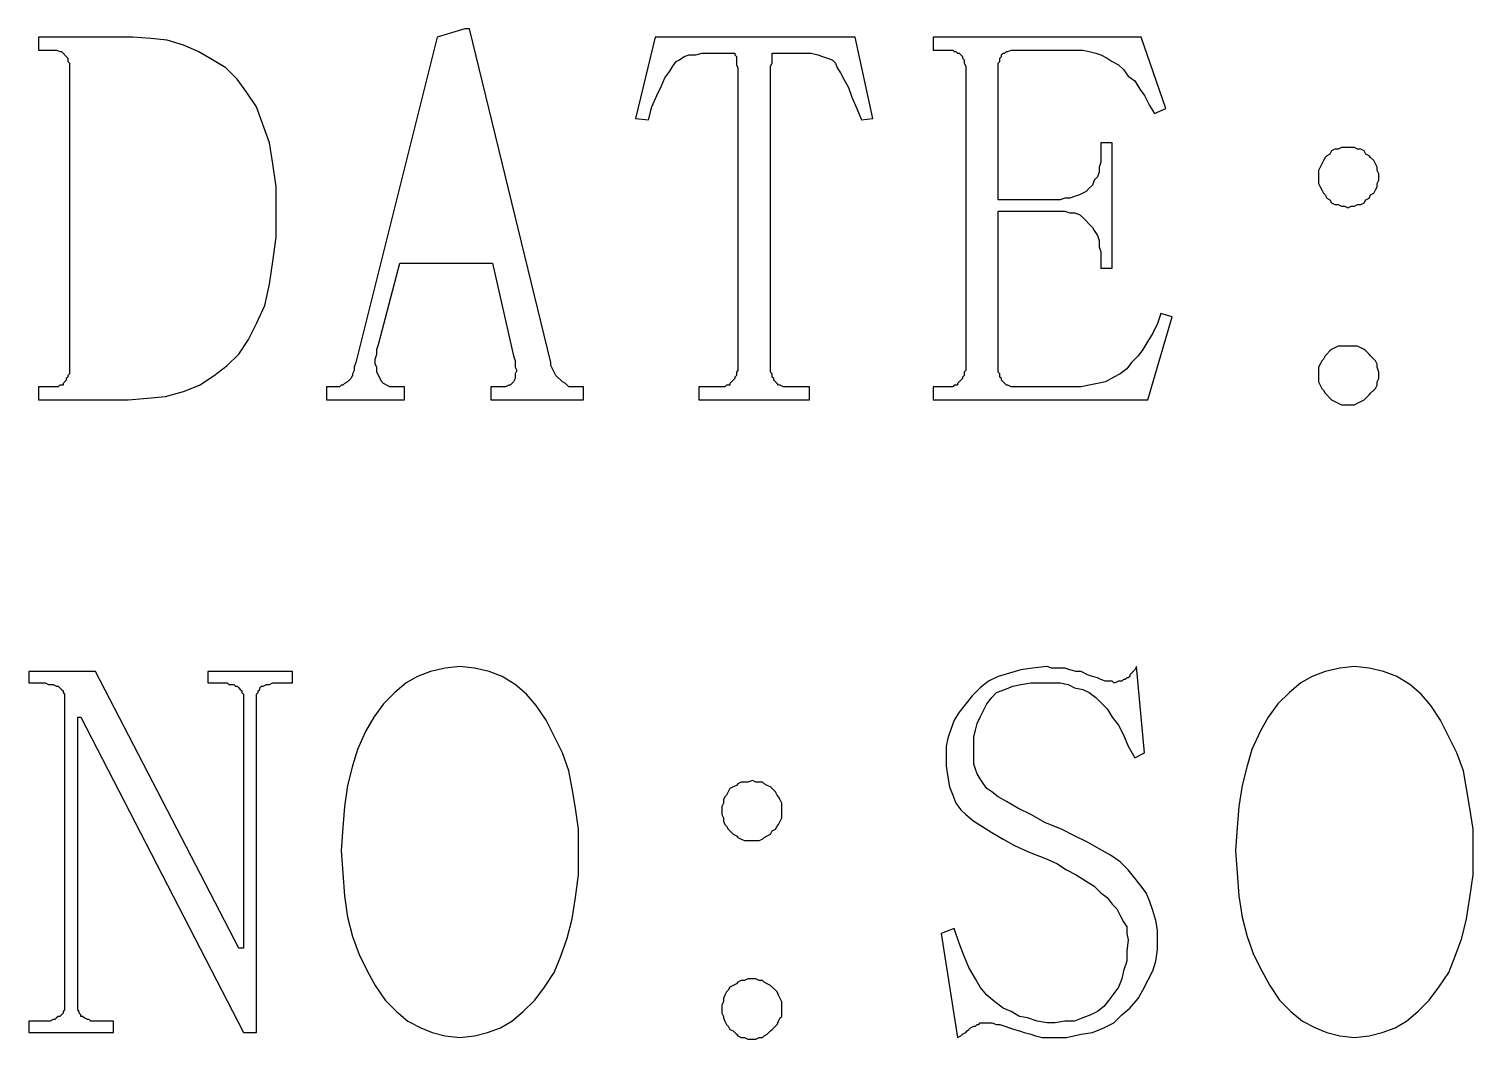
# Model space of a CAD drawing. Extents: x -150 to 150, y -100 to 100.
# Drawn here: x -115.84 to -106.96, y -82.83 to -76.62 of the extents above; entities that cross this region are included whole.
import ezdxf

# ---------------------------------------------------------------- set-up
doc = ezdxf.new("R2010")
doc.units = 0
doc.header["$MEASUREMENT"] = 0
doc.layers.get('0').update_dxf_attribs({"linetype": 'CONTINUOUS'})

msp = doc.modelspace()

# ---------------------------------------------------------------- linework, layer by layer
for points in [[(-113.13, -76.62), (-113.16, -76.62), (-113.16, -76.62), (-113.33, -76.67), (-113.33, -76.67), (-113.83, -78.67), (-113.83, -78.67), (-113.84, -78.7), (-113.84, -78.7), (-113.84, -78.72), (-113.84, -78.72), (-113.85, -78.74), (-113.85, -78.74), (-113.85, -78.75), (-113.85, -78.75), (-113.86, -78.77), (-113.86, -78.77), (-113.88, -78.79), (-113.88, -78.79), (-113.9, -78.8), (-113.9, -78.8), (-113.91, -78.81), (-113.91, -78.81), (-113.92, -78.81), (-113.92, -78.81), (-113.93, -78.82), (-113.93, -78.82), (-114.01, -78.82), (-114.01, -78.82), (-114.01, -78.9), (-114.01, -78.9), (-113.53, -78.9), (-113.53, -78.9), (-113.53, -78.82), (-113.53, -78.82), (-113.62, -78.82), (-113.62, -78.82), (-113.66, -78.8), (-113.66, -78.8), (-113.67, -78.79), (-113.67, -78.79), (-113.7, -78.73), (-113.7, -78.73), (-113.7, -78.7), (-113.7, -78.7), (-113.71, -78.68), (-113.71, -78.68), (-113.71, -78.65), (-113.71, -78.65), (-113.7, -78.62), (-113.7, -78.62), (-113.7, -78.59), (-113.7, -78.59), (-113.69, -78.56), (-113.69, -78.56), (-113.56, -78.06), (-113.56, -78.06), (-112.99, -78.06), (-112.99, -78.06), (-112.86, -78.63), (-112.86, -78.63), (-112.85, -78.66), (-112.85, -78.66), (-112.85, -78.7), (-112.85, -78.7), (-112.84, -78.72), (-112.84, -78.72), (-112.85, -78.74), (-112.85, -78.74), (-112.85, -78.77), (-112.85, -78.77), (-112.86, -78.79), (-112.86, -78.79), (-112.88, -78.81), (-112.88, -78.81), (-112.89, -78.81), (-112.89, -78.81), (-112.91, -78.82), (-112.91, -78.82), (-113, -78.82), (-113, -78.82), (-113, -78.9), (-113, -78.9), (-112.43, -78.9), (-112.43, -78.9), (-112.43, -78.82), (-112.43, -78.82), (-112.52, -78.82), (-112.52, -78.82), (-112.54, -78.8), (-112.54, -78.8), (-112.56, -78.79), (-112.56, -78.79), (-112.6, -78.75), (-112.6, -78.75), (-112.63, -78.69), (-112.63, -78.69), (-112.63, -78.67), (-112.63, -78.67), (-113.13, -76.62)], [(-115.2, -76.67), (-115.78, -76.67), (-115.78, -76.67), (-115.78, -76.75), (-115.78, -76.75), (-115.67, -76.75), (-115.67, -76.75), (-115.65, -76.76), (-115.65, -76.76), (-115.64, -76.76), (-115.64, -76.76), (-115.6, -76.8), (-115.6, -76.8), (-115.6, -76.82), (-115.6, -76.82), (-115.59, -76.83), (-115.59, -76.83), (-115.59, -78.74), (-115.59, -78.74), (-115.6, -78.75), (-115.6, -78.75), (-115.6, -78.76), (-115.6, -78.76), (-115.61, -78.77), (-115.61, -78.77), (-115.61, -78.78), (-115.61, -78.78), (-115.63, -78.8), (-115.63, -78.8), (-115.63, -78.81), (-115.63, -78.81), (-115.65, -78.81), (-115.65, -78.81), (-115.66, -78.82), (-115.66, -78.82), (-115.78, -78.82), (-115.78, -78.82), (-115.78, -78.9), (-115.78, -78.9), (-115.23, -78.9), (-115.23, -78.9), (-115.11, -78.89), (-115.11, -78.89), (-115, -78.88), (-115, -78.88), (-114.89, -78.85), (-114.89, -78.85), (-114.79, -78.81), (-114.79, -78.81), (-114.7, -78.75), (-114.7, -78.75), (-114.62, -78.69), (-114.62, -78.69), (-114.55, -78.62), (-114.55, -78.62), (-114.49, -78.53), (-114.49, -78.53), (-114.44, -78.43), (-114.44, -78.43), (-114.39, -78.32), (-114.39, -78.32), (-114.36, -78.19), (-114.36, -78.19), (-114.34, -78.05), (-114.34, -78.05), (-114.32, -77.9), (-114.32, -77.9), (-114.32, -77.59), (-114.32, -77.59), (-114.34, -77.45), (-114.34, -77.45), (-114.36, -77.32), (-114.36, -77.32), (-114.44, -77.1), (-114.44, -77.1), (-114.5, -77.01), (-114.5, -77.01), (-114.56, -76.93), (-114.56, -76.93), (-114.63, -76.86), (-114.63, -76.86), (-114.71, -76.81), (-114.71, -76.81), (-114.8, -76.76), (-114.8, -76.76), (-114.89, -76.72), (-114.89, -76.72), (-114.99, -76.69), (-114.99, -76.69), (-115.09, -76.68), (-115.09, -76.68), (-115.2, -76.67)], [(-111.72, -78.9), (-111.04, -78.9), (-111.04, -78.9), (-111.04, -78.82), (-111.04, -78.82), (-111.16, -78.82), (-111.16, -78.82), (-111.18, -78.82), (-111.18, -78.82), (-111.19, -78.82), (-111.19, -78.82), (-111.2, -78.82), (-111.2, -78.82), (-111.22, -78.81), (-111.22, -78.81), (-111.23, -78.81), (-111.23, -78.81), (-111.24, -78.8), (-111.24, -78.8), (-111.25, -78.79), (-111.25, -78.79), (-111.26, -78.78), (-111.26, -78.78), (-111.26, -78.77), (-111.26, -78.77), (-111.27, -78.76), (-111.27, -78.76), (-111.27, -78.75), (-111.27, -78.75), (-111.27, -78.74), (-111.27, -78.74), (-111.28, -78.73), (-111.28, -78.73), (-111.28, -78.72), (-111.28, -78.72), (-111.28, -76.91), (-111.28, -76.91), (-111.28, -76.88), (-111.28, -76.88), (-111.28, -76.85), (-111.28, -76.85), (-111.27, -76.83), (-111.27, -76.83), (-111.27, -76.81), (-111.27, -76.81), (-111.27, -76.79), (-111.27, -76.79), (-111.27, -76.78), (-111.27, -76.78), (-111.27, -76.77), (-111.27, -76.77), (-111.26, -76.77), (-111.26, -76.77), (-111.25, -76.77), (-111.25, -76.77), (-111.23, -76.77), (-111.23, -76.77), (-111.21, -76.77), (-111.21, -76.77), (-111.19, -76.77), (-111.19, -76.77), (-111.16, -76.77), (-111.16, -76.77), (-111.13, -76.77), (-111.13, -76.77), (-111.08, -76.77), (-111.08, -76.77), (-111.03, -76.77), (-111.03, -76.77), (-110.99, -76.78), (-110.99, -76.78), (-110.96, -76.79), (-110.96, -76.79), (-110.93, -76.8), (-110.93, -76.8), (-110.9, -76.81), (-110.9, -76.81), (-110.88, -76.83), (-110.88, -76.83), (-110.87, -76.86), (-110.87, -76.86), (-110.85, -76.89), (-110.85, -76.89), (-110.83, -76.93), (-110.83, -76.93), (-110.8, -76.98), (-110.8, -76.98), (-110.78, -77.04), (-110.78, -77.04), (-110.75, -77.11), (-110.75, -77.11), (-110.72, -77.18), (-110.72, -77.18), (-110.65, -77.17), (-110.65, -77.17), (-110.76, -76.67), (-110.76, -76.67), (-111.99, -76.67), (-111.99, -76.67), (-112.11, -77.17), (-112.11, -77.17), (-112.03, -77.18), (-112.03, -77.18), (-112.01, -77.1), (-112.01, -77.1), (-111.98, -77.03), (-111.98, -77.03), (-111.95, -76.97), (-111.95, -76.97), (-111.93, -76.92), (-111.93, -76.92), (-111.9, -76.88), (-111.9, -76.88), (-111.88, -76.85), (-111.88, -76.85), (-111.86, -76.82), (-111.86, -76.82), (-111.84, -76.81), (-111.84, -76.81), (-111.81, -76.79), (-111.81, -76.79), (-111.78, -76.78), (-111.78, -76.78), (-111.74, -76.78), (-111.74, -76.78), (-111.7, -76.77), (-111.7, -76.77), (-111.66, -76.77), (-111.66, -76.77), (-111.61, -76.77), (-111.61, -76.77), (-111.58, -76.77), (-111.58, -76.77), (-111.56, -76.77), (-111.56, -76.77), (-111.54, -76.77), (-111.54, -76.77), (-111.53, -76.77), (-111.53, -76.77), (-111.52, -76.77), (-111.52, -76.77), (-111.51, -76.77), (-111.51, -76.77), (-111.5, -76.77), (-111.5, -76.77), (-111.5, -76.78), (-111.5, -76.78), (-111.49, -76.79), (-111.49, -76.79), (-111.49, -76.8), (-111.49, -76.8), (-111.49, -76.82), (-111.49, -76.82), (-111.49, -76.84), (-111.49, -76.84), (-111.48, -76.86), (-111.48, -76.86), (-111.48, -76.89), (-111.48, -76.89), (-111.48, -78.72), (-111.48, -78.72), (-111.49, -78.73), (-111.49, -78.73), (-111.49, -78.74), (-111.49, -78.74), (-111.49, -78.75), (-111.49, -78.75), (-111.5, -78.76), (-111.5, -78.76), (-111.5, -78.77), (-111.5, -78.77), (-111.51, -78.78), (-111.51, -78.78), (-111.52, -78.79), (-111.52, -78.79), (-111.53, -78.8), (-111.53, -78.8), (-111.53, -78.81), (-111.53, -78.81), (-111.55, -78.81), (-111.55, -78.81), (-111.56, -78.82), (-111.56, -78.82), (-111.57, -78.82), (-111.57, -78.82), (-111.59, -78.82), (-111.59, -78.82), (-111.6, -78.82), (-111.6, -78.82), (-111.72, -78.82), (-111.72, -78.82), (-111.72, -78.9)], [(-110.28, -76.67), (-110.28, -76.75), (-110.28, -76.75), (-110.21, -76.75), (-110.21, -76.75), (-110.19, -76.75), (-110.19, -76.75), (-110.17, -76.75), (-110.17, -76.75), (-110.16, -76.75), (-110.16, -76.75), (-110.15, -76.76), (-110.15, -76.76), (-110.14, -76.76), (-110.14, -76.76), (-110.13, -76.77), (-110.13, -76.77), (-110.12, -76.77), (-110.12, -76.77), (-110.11, -76.78), (-110.11, -76.78), (-110.1, -76.79), (-110.1, -76.79), (-110.1, -76.8), (-110.1, -76.8), (-110.09, -76.81), (-110.09, -76.81), (-110.09, -76.82), (-110.09, -76.82), (-110.09, -76.83), (-110.09, -76.83), (-110.08, -76.85), (-110.08, -76.85), (-110.08, -78.72), (-110.08, -78.72), (-110.09, -78.73), (-110.09, -78.73), (-110.09, -78.74), (-110.09, -78.74), (-110.09, -78.75), (-110.09, -78.75), (-110.1, -78.76), (-110.1, -78.76), (-110.1, -78.77), (-110.1, -78.77), (-110.11, -78.78), (-110.11, -78.78), (-110.12, -78.79), (-110.12, -78.79), (-110.13, -78.8), (-110.13, -78.8), (-110.13, -78.81), (-110.13, -78.81), (-110.15, -78.81), (-110.15, -78.81), (-110.16, -78.82), (-110.16, -78.82), (-110.17, -78.82), (-110.17, -78.82), (-110.19, -78.82), (-110.19, -78.82), (-110.2, -78.82), (-110.2, -78.82), (-110.28, -78.82), (-110.28, -78.82), (-110.28, -78.9), (-110.28, -78.9), (-108.96, -78.9), (-108.96, -78.9), (-108.81, -78.39), (-108.81, -78.39), (-108.88, -78.37), (-108.88, -78.37), (-108.9, -78.43), (-108.9, -78.43), (-108.93, -78.49), (-108.93, -78.49), (-108.96, -78.54), (-108.96, -78.54), (-108.99, -78.59), (-108.99, -78.59), (-109.02, -78.63), (-109.02, -78.63), (-109.06, -78.67), (-109.06, -78.67), (-109.09, -78.71), (-109.09, -78.71), (-109.13, -78.74), (-109.13, -78.74), (-109.17, -78.76), (-109.17, -78.76), (-109.22, -78.79), (-109.22, -78.79), (-109.27, -78.8), (-109.27, -78.8), (-109.32, -78.81), (-109.32, -78.81), (-109.37, -78.82), (-109.37, -78.82), (-109.43, -78.82), (-109.43, -78.82), (-109.76, -78.82), (-109.76, -78.82), (-109.78, -78.82), (-109.78, -78.82), (-109.79, -78.82), (-109.79, -78.82), (-109.8, -78.82), (-109.8, -78.82), (-109.82, -78.81), (-109.82, -78.81), (-109.83, -78.81), (-109.83, -78.81), (-109.84, -78.8), (-109.84, -78.8), (-109.85, -78.79), (-109.85, -78.79), (-109.86, -78.78), (-109.86, -78.78), (-109.86, -78.77), (-109.86, -78.77), (-109.87, -78.76), (-109.87, -78.76), (-109.87, -78.75), (-109.87, -78.75), (-109.87, -78.74), (-109.87, -78.74), (-109.88, -78.73), (-109.88, -78.73), (-109.88, -78.72), (-109.88, -78.72), (-109.88, -77.74), (-109.88, -77.74), (-109.5, -77.74), (-109.5, -77.74), (-109.47, -77.74), (-109.47, -77.74), (-109.44, -77.75), (-109.44, -77.75), (-109.41, -77.75), (-109.41, -77.75), (-109.38, -77.76), (-109.38, -77.76), (-109.36, -77.78), (-109.36, -77.78), (-109.34, -77.8), (-109.34, -77.8), (-109.32, -77.82), (-109.32, -77.82), (-109.3, -77.84), (-109.3, -77.84), (-109.29, -77.86), (-109.29, -77.86), (-109.27, -77.89), (-109.27, -77.89), (-109.26, -77.92), (-109.26, -77.92), (-109.26, -77.96), (-109.26, -77.96), (-109.25, -77.99), (-109.25, -77.99), (-109.25, -78.03), (-109.25, -78.03), (-109.25, -78.09), (-109.25, -78.09), (-109.18, -78.09), (-109.18, -78.09), (-109.18, -77.32), (-109.18, -77.32), (-109.25, -77.32), (-109.25, -77.32), (-109.25, -77.4), (-109.25, -77.4), (-109.25, -77.44), (-109.25, -77.44), (-109.26, -77.47), (-109.26, -77.47), (-109.26, -77.5), (-109.26, -77.5), (-109.27, -77.53), (-109.27, -77.53), (-109.29, -77.55), (-109.29, -77.55), (-109.3, -77.58), (-109.3, -77.58), (-109.32, -77.6), (-109.32, -77.6), (-109.34, -77.62), (-109.34, -77.62), (-109.36, -77.63), (-109.36, -77.63), (-109.38, -77.64), (-109.38, -77.64), (-109.41, -77.65), (-109.41, -77.65), (-109.44, -77.66), (-109.44, -77.66), (-109.47, -77.66), (-109.47, -77.66), (-109.5, -77.67), (-109.5, -77.67), (-109.88, -77.67), (-109.88, -77.67), (-109.88, -76.85), (-109.88, -76.85), (-109.88, -76.83), (-109.88, -76.83), (-109.87, -76.82), (-109.87, -76.82), (-109.87, -76.81), (-109.87, -76.81), (-109.87, -76.8), (-109.87, -76.8), (-109.86, -76.79), (-109.86, -76.79), (-109.86, -76.78), (-109.86, -76.78), (-109.85, -76.77), (-109.85, -76.77), (-109.84, -76.77), (-109.84, -76.77), (-109.83, -76.76), (-109.83, -76.76), (-109.82, -76.76), (-109.82, -76.76), (-109.8, -76.75), (-109.8, -76.75), (-109.79, -76.75), (-109.79, -76.75), (-109.78, -76.75), (-109.78, -76.75), (-109.76, -76.75), (-109.76, -76.75), (-109.4, -76.75), (-109.4, -76.75), (-109.36, -76.75), (-109.36, -76.75), (-109.32, -76.76), (-109.32, -76.76), (-109.28, -76.77), (-109.28, -76.77), (-109.25, -76.78), (-109.25, -76.78), (-109.21, -76.8), (-109.21, -76.8), (-109.18, -76.82), (-109.18, -76.82), (-109.14, -76.84), (-109.14, -76.84), (-109.11, -76.87), (-109.11, -76.87), (-109.08, -76.91), (-109.08, -76.91), (-109.04, -76.94), (-109.04, -76.94), (-109.01, -76.99), (-109.01, -76.99), (-108.98, -77.03), (-108.98, -77.03), (-108.95, -77.09), (-108.95, -77.09), (-108.92, -77.14), (-108.92, -77.14), (-108.85, -77.11), (-108.85, -77.11), (-109, -76.67), (-109, -76.67), (-110.28, -76.67)], [(-107.54, -77.55), (-107.54, -77.53), (-107.54, -77.53), (-107.54, -77.51), (-107.54, -77.51), (-107.55, -77.49), (-107.55, -77.49), (-107.55, -77.47), (-107.55, -77.47), (-107.56, -77.45), (-107.56, -77.45), (-107.57, -77.43), (-107.57, -77.43), (-107.59, -77.41), (-107.59, -77.41), (-107.6, -77.4), (-107.6, -77.4), (-107.62, -77.39), (-107.62, -77.39), (-107.63, -77.37), (-107.63, -77.37), (-107.65, -77.36), (-107.65, -77.36), (-107.67, -77.36), (-107.67, -77.36), (-107.69, -77.35), (-107.69, -77.35), (-107.71, -77.35), (-107.71, -77.35), (-107.73, -77.35), (-107.73, -77.35), (-107.75, -77.35), (-107.75, -77.35), (-107.77, -77.35), (-107.77, -77.35), (-107.79, -77.36), (-107.79, -77.36), (-107.81, -77.36), (-107.81, -77.36), (-107.83, -77.37), (-107.83, -77.37), (-107.84, -77.39), (-107.84, -77.39), (-107.86, -77.4), (-107.86, -77.4), (-107.87, -77.41), (-107.87, -77.41), (-107.88, -77.43), (-107.88, -77.43), (-107.89, -77.45), (-107.89, -77.45), (-107.9, -77.47), (-107.9, -77.47), (-107.91, -77.49), (-107.91, -77.49), (-107.91, -77.51), (-107.91, -77.51), (-107.91, -77.53), (-107.91, -77.53), (-107.91, -77.55), (-107.91, -77.55), (-107.91, -77.57), (-107.91, -77.57), (-107.9, -77.59), (-107.9, -77.59), (-107.89, -77.61), (-107.89, -77.61), (-107.88, -77.63), (-107.88, -77.63), (-107.87, -77.64), (-107.87, -77.64), (-107.86, -77.66), (-107.86, -77.66), (-107.84, -77.67), (-107.84, -77.67), (-107.83, -77.69), (-107.83, -77.69), (-107.81, -77.7), (-107.81, -77.7), (-107.79, -77.7), (-107.79, -77.7), (-107.77, -77.71), (-107.77, -77.71), (-107.75, -77.71), (-107.75, -77.71), (-107.73, -77.72), (-107.73, -77.72), (-107.71, -77.71), (-107.71, -77.71), (-107.69, -77.71), (-107.69, -77.71), (-107.67, -77.7), (-107.67, -77.7), (-107.65, -77.7), (-107.65, -77.7), (-107.63, -77.69), (-107.63, -77.69), (-107.62, -77.67), (-107.62, -77.67), (-107.6, -77.66), (-107.6, -77.66), (-107.59, -77.64), (-107.59, -77.64), (-107.57, -77.63), (-107.57, -77.63), (-107.56, -77.61), (-107.56, -77.61), (-107.55, -77.59), (-107.55, -77.59), (-107.55, -77.57), (-107.55, -77.57), (-107.54, -77.55)], [(-107.54, -78.77), (-107.54, -78.75), (-107.54, -78.75), (-107.54, -78.73), (-107.54, -78.73), (-107.55, -78.7), (-107.55, -78.7), (-107.55, -78.68), (-107.55, -78.68), (-107.56, -78.66), (-107.56, -78.66), (-107.57, -78.65), (-107.57, -78.65), (-107.59, -78.63), (-107.59, -78.63), (-107.6, -78.62), (-107.6, -78.62), (-107.62, -78.6), (-107.62, -78.6), (-107.63, -78.59), (-107.63, -78.59), (-107.65, -78.58), (-107.65, -78.58), (-107.67, -78.57), (-107.67, -78.57), (-107.69, -78.57), (-107.69, -78.57), (-107.71, -78.57), (-107.71, -78.57), (-107.73, -78.57), (-107.73, -78.57), (-107.75, -78.57), (-107.75, -78.57), (-107.77, -78.57), (-107.77, -78.57), (-107.79, -78.57), (-107.79, -78.57), (-107.81, -78.58), (-107.81, -78.58), (-107.83, -78.59), (-107.83, -78.59), (-107.84, -78.6), (-107.84, -78.6), (-107.86, -78.62), (-107.86, -78.62), (-107.87, -78.63), (-107.87, -78.63), (-107.88, -78.65), (-107.88, -78.65), (-107.89, -78.66), (-107.89, -78.66), (-107.9, -78.68), (-107.9, -78.68), (-107.91, -78.7), (-107.91, -78.7), (-107.91, -78.73), (-107.91, -78.73), (-107.91, -78.75), (-107.91, -78.75), (-107.91, -78.77), (-107.91, -78.77), (-107.91, -78.79), (-107.91, -78.79), (-107.9, -78.81), (-107.9, -78.81), (-107.89, -78.83), (-107.89, -78.83), (-107.88, -78.84), (-107.88, -78.84), (-107.87, -78.86), (-107.87, -78.86), (-107.86, -78.87), (-107.86, -78.87), (-107.84, -78.89), (-107.84, -78.89), (-107.83, -78.9), (-107.83, -78.9), (-107.81, -78.91), (-107.81, -78.91), (-107.79, -78.92), (-107.79, -78.92), (-107.77, -78.93), (-107.77, -78.93), (-107.75, -78.93), (-107.75, -78.93), (-107.73, -78.93), (-107.73, -78.93), (-107.71, -78.93), (-107.71, -78.93), (-107.69, -78.93), (-107.69, -78.93), (-107.67, -78.92), (-107.67, -78.92), (-107.65, -78.91), (-107.65, -78.91), (-107.63, -78.9), (-107.63, -78.9), (-107.62, -78.89), (-107.62, -78.89), (-107.6, -78.87), (-107.6, -78.87), (-107.59, -78.86), (-107.59, -78.86), (-107.57, -78.84), (-107.57, -78.84), (-107.56, -78.83), (-107.56, -78.83), (-107.55, -78.81), (-107.55, -78.81), (-107.55, -78.79), (-107.55, -78.79), (-107.54, -78.77)], [(-113.19, -80.54), (-113.28, -80.55), (-113.28, -80.55), (-113.37, -80.57), (-113.37, -80.57), (-113.45, -80.6), (-113.45, -80.6), (-113.52, -80.64), (-113.52, -80.64), (-113.59, -80.7), (-113.59, -80.7), (-113.66, -80.77), (-113.66, -80.77), (-113.72, -80.85), (-113.72, -80.85), (-113.77, -80.94), (-113.77, -80.94), (-113.82, -81.05), (-113.82, -81.05), (-113.85, -81.15), (-113.85, -81.15), (-113.88, -81.27), (-113.88, -81.27), (-113.9, -81.4), (-113.9, -81.4), (-113.91, -81.53), (-113.91, -81.53), (-113.92, -81.67), (-113.92, -81.67), (-113.9, -81.95), (-113.9, -81.95), (-113.88, -82.08), (-113.88, -82.08), (-113.85, -82.2), (-113.85, -82.2), (-113.81, -82.31), (-113.81, -82.31), (-113.76, -82.41), (-113.76, -82.41), (-113.71, -82.5), (-113.71, -82.5), (-113.65, -82.59), (-113.65, -82.59), (-113.58, -82.66), (-113.58, -82.66), (-113.51, -82.72), (-113.51, -82.72), (-113.43, -82.76), (-113.43, -82.76), (-113.36, -82.79), (-113.36, -82.79), (-113.28, -82.81), (-113.28, -82.81), (-113.19, -82.82), (-113.19, -82.82), (-113.1, -82.81), (-113.1, -82.81), (-113.02, -82.79), (-113.02, -82.79), (-112.94, -82.76), (-112.94, -82.76), (-112.87, -82.72), (-112.87, -82.72), (-112.8, -82.66), (-112.8, -82.66), (-112.73, -82.59), (-112.73, -82.59), (-112.67, -82.51), (-112.67, -82.51), (-112.61, -82.42), (-112.61, -82.42), (-112.57, -82.32), (-112.57, -82.32), (-112.53, -82.21), (-112.53, -82.21), (-112.5, -82.09), (-112.5, -82.09), (-112.48, -81.96), (-112.48, -81.96), (-112.46, -81.82), (-112.46, -81.82), (-112.46, -81.54), (-112.46, -81.54), (-112.48, -81.41), (-112.48, -81.41), (-112.5, -81.29), (-112.5, -81.29), (-112.52, -81.18), (-112.52, -81.18), (-112.56, -81.07), (-112.56, -81.07), (-112.66, -80.87), (-112.66, -80.87), (-112.72, -80.78), (-112.72, -80.78), (-112.78, -80.71), (-112.78, -80.71), (-112.85, -80.65), (-112.85, -80.65), (-112.93, -80.6), (-112.93, -80.6), (-113.01, -80.57), (-113.01, -80.57), (-113.1, -80.55), (-113.1, -80.55), (-113.19, -80.54)], [(-109.69, -81.68), (-109.59, -81.72), (-109.59, -81.72), (-109.52, -81.75), (-109.52, -81.75), (-109.46, -81.79), (-109.46, -81.79), (-109.4, -81.82), (-109.4, -81.82), (-109.34, -81.86), (-109.34, -81.86), (-109.29, -81.89), (-109.29, -81.89), (-109.25, -81.93), (-109.25, -81.93), (-109.21, -81.96), (-109.21, -81.96), (-109.18, -82), (-109.18, -82), (-109.15, -82.03), (-109.15, -82.03), (-109.13, -82.07), (-109.13, -82.07), (-109.11, -82.11), (-109.11, -82.11), (-109.09, -82.14), (-109.09, -82.14), (-109.09, -82.18), (-109.09, -82.18), (-109.08, -82.22), (-109.08, -82.22), (-109.09, -82.29), (-109.09, -82.29), (-109.09, -82.35), (-109.09, -82.35), (-109.11, -82.41), (-109.11, -82.41), (-109.12, -82.46), (-109.12, -82.46), (-109.14, -82.51), (-109.14, -82.51), (-109.17, -82.55), (-109.17, -82.55), (-109.2, -82.59), (-109.2, -82.59), (-109.23, -82.63), (-109.23, -82.63), (-109.27, -82.66), (-109.27, -82.66), (-109.31, -82.68), (-109.31, -82.68), (-109.36, -82.7), (-109.36, -82.7), (-109.41, -82.72), (-109.41, -82.72), (-109.47, -82.72), (-109.47, -82.72), (-109.53, -82.73), (-109.53, -82.73), (-109.58, -82.73), (-109.58, -82.73), (-109.64, -82.72), (-109.64, -82.72), (-109.7, -82.7), (-109.7, -82.7), (-109.75, -82.69), (-109.75, -82.69), (-109.8, -82.66), (-109.8, -82.66), (-109.85, -82.64), (-109.85, -82.64), (-109.9, -82.6), (-109.9, -82.6), (-109.95, -82.56), (-109.95, -82.56), (-109.99, -82.51), (-109.99, -82.51), (-110.02, -82.46), (-110.02, -82.46), (-110.06, -82.39), (-110.06, -82.39), (-110.09, -82.32), (-110.09, -82.32), (-110.12, -82.24), (-110.12, -82.24), (-110.15, -82.15), (-110.15, -82.15), (-110.23, -82.18), (-110.23, -82.18), (-110.13, -82.82), (-110.13, -82.82), (-110.11, -82.81), (-110.11, -82.81), (-110.1, -82.8), (-110.1, -82.8), (-110.08, -82.79), (-110.08, -82.79), (-110.07, -82.78), (-110.07, -82.78), (-110.06, -82.77), (-110.06, -82.77), (-110.05, -82.76), (-110.05, -82.76), (-110.03, -82.75), (-110.03, -82.75), (-110.02, -82.75), (-110.02, -82.75), (-110.01, -82.74), (-110.01, -82.74), (-110, -82.74), (-110, -82.74), (-109.99, -82.73), (-109.99, -82.73), (-109.98, -82.73), (-109.98, -82.73), (-109.97, -82.73), (-109.97, -82.73), (-109.96, -82.73), (-109.96, -82.73), (-109.94, -82.73), (-109.94, -82.73), (-109.92, -82.73), (-109.92, -82.73), (-109.89, -82.74), (-109.89, -82.74), (-109.87, -82.74), (-109.87, -82.74), (-109.84, -82.75), (-109.84, -82.75), (-109.81, -82.76), (-109.81, -82.76), (-109.78, -82.77), (-109.78, -82.77), (-109.75, -82.78), (-109.75, -82.78), (-109.72, -82.79), (-109.72, -82.79), (-109.68, -82.8), (-109.68, -82.8), (-109.65, -82.81), (-109.65, -82.81), (-109.61, -82.82), (-109.61, -82.82), (-109.58, -82.82), (-109.58, -82.82), (-109.54, -82.82), (-109.54, -82.82), (-109.46, -82.82), (-109.46, -82.82), (-109.37, -82.8), (-109.37, -82.8), (-109.3, -82.79), (-109.3, -82.79), (-109.23, -82.76), (-109.23, -82.76), (-109.17, -82.73), (-109.17, -82.73), (-109.12, -82.68), (-109.12, -82.68), (-109.07, -82.64), (-109.07, -82.64), (-109.02, -82.58), (-109.02, -82.58), (-108.99, -82.53), (-108.99, -82.53), (-108.96, -82.47), (-108.96, -82.47), (-108.93, -82.41), (-108.93, -82.41), (-108.91, -82.35), (-108.91, -82.35), (-108.9, -82.28), (-108.9, -82.28), (-108.9, -82.22), (-108.9, -82.22), (-108.9, -82.16), (-108.9, -82.16), (-108.91, -82.1), (-108.91, -82.1), (-108.93, -82.04), (-108.93, -82.04), (-108.95, -81.98), (-108.95, -81.98), (-108.97, -81.93), (-108.97, -81.93), (-109.01, -81.88), (-109.01, -81.88), (-109.04, -81.84), (-109.04, -81.84), (-109.08, -81.79), (-109.08, -81.79), (-109.13, -81.74), (-109.13, -81.74), (-109.19, -81.7), (-109.19, -81.7), (-109.26, -81.66), (-109.26, -81.66), (-109.33, -81.62), (-109.33, -81.62), (-109.41, -81.58), (-109.41, -81.58), (-109.49, -81.54), (-109.49, -81.54), (-109.59, -81.5), (-109.59, -81.5), (-109.68, -81.45), (-109.68, -81.45), (-109.76, -81.41), (-109.76, -81.41), (-109.83, -81.37), (-109.83, -81.37), (-109.88, -81.34), (-109.88, -81.34), (-109.92, -81.31), (-109.92, -81.31), (-109.95, -81.29), (-109.95, -81.29), (-109.97, -81.26), (-109.97, -81.26), (-109.99, -81.23), (-109.99, -81.23), (-110.01, -81.2), (-110.01, -81.2), (-110.02, -81.17), (-110.02, -81.17), (-110.03, -81.14), (-110.03, -81.14), (-110.03, -81.1), (-110.03, -81.1), (-110.03, -81.06), (-110.03, -81.06), (-110.03, -81.02), (-110.03, -81.02), (-110.03, -80.97), (-110.03, -80.97), (-110.02, -80.93), (-110.02, -80.93), (-110.01, -80.89), (-110.01, -80.89), (-109.99, -80.85), (-109.99, -80.85), (-109.97, -80.81), (-109.97, -80.81), (-109.95, -80.77), (-109.95, -80.77), (-109.92, -80.73), (-109.92, -80.73), (-109.89, -80.7), (-109.89, -80.7), (-109.84, -80.68), (-109.84, -80.68), (-109.79, -80.66), (-109.79, -80.66), (-109.74, -80.65), (-109.74, -80.65), (-109.68, -80.64), (-109.68, -80.64), (-109.61, -80.64), (-109.61, -80.64), (-109.55, -80.64), (-109.55, -80.64), (-109.5, -80.64), (-109.5, -80.64), (-109.45, -80.65), (-109.45, -80.65), (-109.41, -80.67), (-109.41, -80.67), (-109.36, -80.68), (-109.36, -80.68), (-109.32, -80.7), (-109.32, -80.7), (-109.28, -80.73), (-109.28, -80.73), (-109.25, -80.76), (-109.25, -80.76), (-109.21, -80.8), (-109.21, -80.8), (-109.18, -80.85), (-109.18, -80.85), (-109.14, -80.9), (-109.14, -80.9), (-109.11, -80.96), (-109.11, -80.96), (-109.08, -81.03), (-109.08, -81.03), (-109.04, -81.1), (-109.04, -81.1), (-108.98, -81.07), (-108.98, -81.07), (-109.03, -80.54), (-109.03, -80.54), (-109.04, -80.56), (-109.04, -80.56), (-109.05, -80.57), (-109.05, -80.57), (-109.06, -80.58), (-109.06, -80.58), (-109.07, -80.59), (-109.07, -80.59), (-109.07, -80.6), (-109.07, -80.6), (-109.08, -80.61), (-109.08, -80.61), (-109.09, -80.61), (-109.09, -80.61), (-109.1, -80.62), (-109.1, -80.62), (-109.11, -80.62), (-109.11, -80.62), (-109.12, -80.63), (-109.12, -80.63), (-109.13, -80.63), (-109.13, -80.63), (-109.14, -80.63), (-109.14, -80.63), (-109.16, -80.64), (-109.16, -80.64), (-109.17, -80.64), (-109.17, -80.64), (-109.18, -80.63), (-109.18, -80.63), (-109.2, -80.63), (-109.2, -80.63), (-109.22, -80.63), (-109.22, -80.63), (-109.25, -80.62), (-109.25, -80.62), (-109.27, -80.61), (-109.27, -80.61), (-109.3, -80.6), (-109.3, -80.6), (-109.33, -80.59), (-109.33, -80.59), (-109.37, -80.57), (-109.37, -80.57), (-109.4, -80.57), (-109.4, -80.57), (-109.44, -80.56), (-109.44, -80.56), (-109.47, -80.55), (-109.47, -80.55), (-109.51, -80.55), (-109.51, -80.55), (-109.55, -80.55), (-109.55, -80.55), (-109.58, -80.54), (-109.58, -80.54), (-109.67, -80.55), (-109.67, -80.55), (-109.74, -80.56), (-109.74, -80.56), (-109.81, -80.58), (-109.81, -80.58), (-109.88, -80.6), (-109.88, -80.6), (-109.94, -80.63), (-109.94, -80.63), (-109.99, -80.67), (-109.99, -80.67), (-110.04, -80.72), (-110.04, -80.72), (-110.08, -80.77), (-110.08, -80.77), (-110.12, -80.82), (-110.12, -80.82), (-110.15, -80.87), (-110.15, -80.87), (-110.17, -80.92), (-110.17, -80.92), (-110.19, -80.98), (-110.19, -80.98), (-110.2, -81.03), (-110.2, -81.03), (-110.2, -81.09), (-110.2, -81.09), (-110.2, -81.15), (-110.2, -81.15), (-110.19, -81.22), (-110.19, -81.22), (-110.18, -81.28), (-110.18, -81.28), (-110.16, -81.33), (-110.16, -81.33), (-110.14, -81.38), (-110.14, -81.38), (-110.11, -81.42), (-110.11, -81.42), (-110.08, -81.45), (-110.08, -81.45), (-110.03, -81.49), (-110.03, -81.49), (-109.98, -81.52), (-109.98, -81.52), (-109.92, -81.56), (-109.92, -81.56), (-109.85, -81.6), (-109.85, -81.6), (-109.78, -81.64), (-109.78, -81.64), (-109.69, -81.68)], [(-107.69, -80.54), (-107.78, -80.55), (-107.78, -80.55), (-107.87, -80.57), (-107.87, -80.57), (-107.95, -80.6), (-107.95, -80.6), (-108.02, -80.64), (-108.02, -80.64), (-108.09, -80.7), (-108.09, -80.7), (-108.16, -80.77), (-108.16, -80.77), (-108.22, -80.85), (-108.22, -80.85), (-108.27, -80.94), (-108.27, -80.94), (-108.32, -81.05), (-108.32, -81.05), (-108.35, -81.15), (-108.35, -81.15), (-108.38, -81.27), (-108.38, -81.27), (-108.4, -81.4), (-108.4, -81.4), (-108.41, -81.53), (-108.41, -81.53), (-108.42, -81.67), (-108.42, -81.67), (-108.4, -81.95), (-108.4, -81.95), (-108.38, -82.08), (-108.38, -82.08), (-108.35, -82.2), (-108.35, -82.2), (-108.31, -82.31), (-108.31, -82.31), (-108.26, -82.41), (-108.26, -82.41), (-108.21, -82.5), (-108.21, -82.5), (-108.15, -82.59), (-108.15, -82.59), (-108.08, -82.66), (-108.08, -82.66), (-108.01, -82.72), (-108.01, -82.72), (-107.93, -82.76), (-107.93, -82.76), (-107.86, -82.79), (-107.86, -82.79), (-107.78, -82.81), (-107.78, -82.81), (-107.69, -82.82), (-107.69, -82.82), (-107.6, -82.81), (-107.6, -82.81), (-107.52, -82.79), (-107.52, -82.79), (-107.44, -82.76), (-107.44, -82.76), (-107.37, -82.72), (-107.37, -82.72), (-107.3, -82.66), (-107.3, -82.66), (-107.23, -82.59), (-107.23, -82.59), (-107.17, -82.51), (-107.17, -82.51), (-107.11, -82.42), (-107.11, -82.42), (-107.07, -82.32), (-107.07, -82.32), (-107.03, -82.21), (-107.03, -82.21), (-107, -82.09), (-107, -82.09), (-106.98, -81.96), (-106.98, -81.96), (-106.96, -81.82), (-106.96, -81.82), (-106.96, -81.54), (-106.96, -81.54), (-106.98, -81.41), (-106.98, -81.41), (-107, -81.29), (-107, -81.29), (-107.02, -81.18), (-107.02, -81.18), (-107.06, -81.07), (-107.06, -81.07), (-107.16, -80.87), (-107.16, -80.87), (-107.22, -80.78), (-107.22, -80.78), (-107.28, -80.71), (-107.28, -80.71), (-107.35, -80.65), (-107.35, -80.65), (-107.43, -80.6), (-107.43, -80.6), (-107.51, -80.57), (-107.51, -80.57), (-107.6, -80.55), (-107.6, -80.55), (-107.69, -80.54)], [(-114.52, -82.27), (-114.55, -82.27), (-114.55, -82.27), (-115.43, -80.57), (-115.43, -80.57), (-115.84, -80.57), (-115.84, -80.57), (-115.84, -80.64), (-115.84, -80.64), (-115.76, -80.64), (-115.76, -80.64), (-115.74, -80.64), (-115.74, -80.64), (-115.72, -80.65), (-115.72, -80.65), (-115.7, -80.65), (-115.7, -80.65), (-115.69, -80.65), (-115.69, -80.65), (-115.67, -80.66), (-115.67, -80.66), (-115.66, -80.66), (-115.66, -80.66), (-115.65, -80.67), (-115.65, -80.67), (-115.64, -80.68), (-115.64, -80.68), (-115.63, -80.69), (-115.63, -80.69), (-115.63, -80.7), (-115.63, -80.7), (-115.62, -80.71), (-115.62, -80.71), (-115.62, -80.72), (-115.62, -80.72), (-115.62, -80.73), (-115.62, -80.73), (-115.62, -80.74), (-115.62, -80.74), (-115.62, -82.61), (-115.62, -82.61), (-115.62, -82.62), (-115.62, -82.62), (-115.62, -82.64), (-115.62, -82.64), (-115.62, -82.65), (-115.62, -82.65), (-115.63, -82.66), (-115.63, -82.66), (-115.63, -82.67), (-115.63, -82.67), (-115.64, -82.68), (-115.64, -82.68), (-115.65, -82.69), (-115.65, -82.69), (-115.66, -82.69), (-115.66, -82.69), (-115.67, -82.7), (-115.67, -82.7), (-115.68, -82.71), (-115.68, -82.71), (-115.69, -82.71), (-115.69, -82.71), (-115.71, -82.72), (-115.71, -82.72), (-115.72, -82.72), (-115.72, -82.72), (-115.74, -82.72), (-115.74, -82.72), (-115.84, -82.72), (-115.84, -82.72), (-115.84, -82.79), (-115.84, -82.79), (-115.32, -82.79), (-115.32, -82.79), (-115.32, -82.72), (-115.32, -82.72), (-115.43, -82.72), (-115.43, -82.72), (-115.44, -82.72), (-115.44, -82.72), (-115.46, -82.72), (-115.46, -82.72), (-115.47, -82.71), (-115.47, -82.71), (-115.48, -82.71), (-115.48, -82.71), (-115.5, -82.7), (-115.5, -82.7), (-115.51, -82.69), (-115.51, -82.69), (-115.52, -82.69), (-115.52, -82.69), (-115.52, -82.68), (-115.52, -82.68), (-115.53, -82.67), (-115.53, -82.67), (-115.53, -82.66), (-115.53, -82.66), (-115.54, -82.65), (-115.54, -82.65), (-115.54, -82.64), (-115.54, -82.64), (-115.54, -82.62), (-115.54, -82.62), (-115.54, -82.61), (-115.54, -82.61), (-115.54, -80.85), (-115.54, -80.85), (-115.52, -80.85), (-115.52, -80.85), (-114.52, -82.79), (-114.52, -82.79), (-114.44, -82.79), (-114.44, -82.79), (-114.44, -80.74), (-114.44, -80.74), (-114.44, -80.73), (-114.44, -80.73), (-114.44, -80.72), (-114.44, -80.72), (-114.44, -80.71), (-114.44, -80.71), (-114.43, -80.7), (-114.43, -80.7), (-114.43, -80.69), (-114.43, -80.69), (-114.42, -80.68), (-114.42, -80.68), (-114.42, -80.67), (-114.42, -80.67), (-114.41, -80.66), (-114.41, -80.66), (-114.4, -80.66), (-114.4, -80.66), (-114.38, -80.65), (-114.38, -80.65), (-114.37, -80.65), (-114.37, -80.65), (-114.36, -80.65), (-114.36, -80.65), (-114.34, -80.64), (-114.34, -80.64), (-114.33, -80.64), (-114.33, -80.64), (-114.22, -80.64), (-114.22, -80.64), (-114.22, -80.57), (-114.22, -80.57), (-114.74, -80.57), (-114.74, -80.57), (-114.74, -80.64), (-114.74, -80.64), (-114.64, -80.64), (-114.64, -80.64), (-114.62, -80.64), (-114.62, -80.64), (-114.61, -80.65), (-114.61, -80.65), (-114.59, -80.65), (-114.59, -80.65), (-114.58, -80.65), (-114.58, -80.65), (-114.57, -80.66), (-114.57, -80.66), (-114.56, -80.66), (-114.56, -80.66), (-114.55, -80.67), (-114.55, -80.67), (-114.54, -80.68), (-114.54, -80.68), (-114.53, -80.69), (-114.53, -80.69), (-114.53, -80.7), (-114.53, -80.7), (-114.52, -80.71), (-114.52, -80.71), (-114.52, -80.72), (-114.52, -80.72), (-114.52, -80.73), (-114.52, -80.73), (-114.52, -80.74), (-114.52, -80.74), (-114.52, -82.27)], [(-111.21, -81.45), (-111.21, -81.43), (-111.21, -81.43), (-111.21, -81.4), (-111.21, -81.4), (-111.21, -81.38), (-111.21, -81.38), (-111.22, -81.36), (-111.22, -81.36), (-111.23, -81.34), (-111.23, -81.34), (-111.24, -81.33), (-111.24, -81.33), (-111.25, -81.31), (-111.25, -81.31), (-111.27, -81.29), (-111.27, -81.29), (-111.28, -81.28), (-111.28, -81.28), (-111.3, -81.27), (-111.3, -81.27), (-111.32, -81.26), (-111.32, -81.26), (-111.33, -81.25), (-111.33, -81.25), (-111.35, -81.25), (-111.35, -81.25), (-111.37, -81.25), (-111.37, -81.25), (-111.39, -81.24), (-111.39, -81.24), (-111.42, -81.25), (-111.42, -81.25), (-111.44, -81.25), (-111.44, -81.25), (-111.46, -81.25), (-111.46, -81.25), (-111.48, -81.26), (-111.48, -81.26), (-111.49, -81.27), (-111.49, -81.27), (-111.51, -81.28), (-111.51, -81.28), (-111.53, -81.29), (-111.53, -81.29), (-111.54, -81.31), (-111.54, -81.31), (-111.55, -81.33), (-111.55, -81.33), (-111.56, -81.34), (-111.56, -81.34), (-111.57, -81.36), (-111.57, -81.36), (-111.57, -81.38), (-111.57, -81.38), (-111.58, -81.4), (-111.58, -81.4), (-111.58, -81.43), (-111.58, -81.43), (-111.58, -81.45), (-111.58, -81.45), (-111.57, -81.47), (-111.57, -81.47), (-111.57, -81.49), (-111.57, -81.49), (-111.56, -81.51), (-111.56, -81.51), (-111.55, -81.52), (-111.55, -81.52), (-111.54, -81.54), (-111.54, -81.54), (-111.53, -81.55), (-111.53, -81.55), (-111.51, -81.57), (-111.51, -81.57), (-111.49, -81.58), (-111.49, -81.58), (-111.48, -81.59), (-111.48, -81.59), (-111.46, -81.6), (-111.46, -81.6), (-111.44, -81.61), (-111.44, -81.61), (-111.42, -81.61), (-111.42, -81.61), (-111.39, -81.61), (-111.39, -81.61), (-111.37, -81.61), (-111.37, -81.61), (-111.35, -81.61), (-111.35, -81.61), (-111.33, -81.6), (-111.33, -81.6), (-111.32, -81.59), (-111.32, -81.59), (-111.3, -81.58), (-111.3, -81.58), (-111.28, -81.57), (-111.28, -81.57), (-111.27, -81.55), (-111.27, -81.55), (-111.25, -81.54), (-111.25, -81.54), (-111.24, -81.52), (-111.24, -81.52), (-111.23, -81.51), (-111.23, -81.51), (-111.22, -81.49), (-111.22, -81.49), (-111.21, -81.47), (-111.21, -81.47), (-111.21, -81.45)], [(-111.21, -82.67), (-111.21, -82.64), (-111.21, -82.64), (-111.21, -82.62), (-111.21, -82.62), (-111.21, -82.6), (-111.21, -82.6), (-111.22, -82.58), (-111.22, -82.58), (-111.23, -82.56), (-111.23, -82.56), (-111.24, -82.54), (-111.24, -82.54), (-111.25, -82.53), (-111.25, -82.53), (-111.27, -82.51), (-111.27, -82.51), (-111.28, -82.5), (-111.28, -82.5), (-111.3, -82.49), (-111.3, -82.49), (-111.32, -82.48), (-111.32, -82.48), (-111.33, -82.47), (-111.33, -82.47), (-111.35, -82.47), (-111.35, -82.47), (-111.37, -82.46), (-111.37, -82.46), (-111.39, -82.46), (-111.39, -82.46), (-111.42, -82.46), (-111.42, -82.46), (-111.44, -82.47), (-111.44, -82.47), (-111.46, -82.47), (-111.46, -82.47), (-111.48, -82.48), (-111.48, -82.48), (-111.49, -82.49), (-111.49, -82.49), (-111.51, -82.5), (-111.51, -82.5), (-111.53, -82.51), (-111.53, -82.51), (-111.54, -82.53), (-111.54, -82.53), (-111.55, -82.54), (-111.55, -82.54), (-111.56, -82.56), (-111.56, -82.56), (-111.57, -82.58), (-111.57, -82.58), (-111.57, -82.6), (-111.57, -82.6), (-111.58, -82.62), (-111.58, -82.62), (-111.58, -82.64), (-111.58, -82.64), (-111.58, -82.67), (-111.58, -82.67), (-111.57, -82.69), (-111.57, -82.69), (-111.57, -82.7), (-111.57, -82.7), (-111.56, -82.72), (-111.56, -82.72), (-111.55, -82.74), (-111.55, -82.74), (-111.54, -82.75), (-111.54, -82.75), (-111.53, -82.77), (-111.53, -82.77), (-111.51, -82.78), (-111.51, -82.78), (-111.49, -82.8), (-111.49, -82.8), (-111.48, -82.81), (-111.48, -82.81), (-111.46, -82.82), (-111.46, -82.82), (-111.44, -82.82), (-111.44, -82.82), (-111.42, -82.83), (-111.42, -82.83), (-111.39, -82.83), (-111.39, -82.83), (-111.37, -82.83), (-111.37, -82.83), (-111.35, -82.82), (-111.35, -82.82), (-111.33, -82.82), (-111.33, -82.82), (-111.32, -82.81), (-111.32, -82.81), (-111.3, -82.8), (-111.3, -82.8), (-111.28, -82.78), (-111.28, -82.78), (-111.27, -82.77), (-111.27, -82.77), (-111.25, -82.75), (-111.25, -82.75), (-111.24, -82.74), (-111.24, -82.74), (-111.23, -82.72), (-111.23, -82.72), (-111.22, -82.7), (-111.22, -82.7), (-111.21, -82.69), (-111.21, -82.69), (-111.21, -82.67)]]:
    msp.add_lwpolyline(points)

doc.saveas('drawing.dxf')
